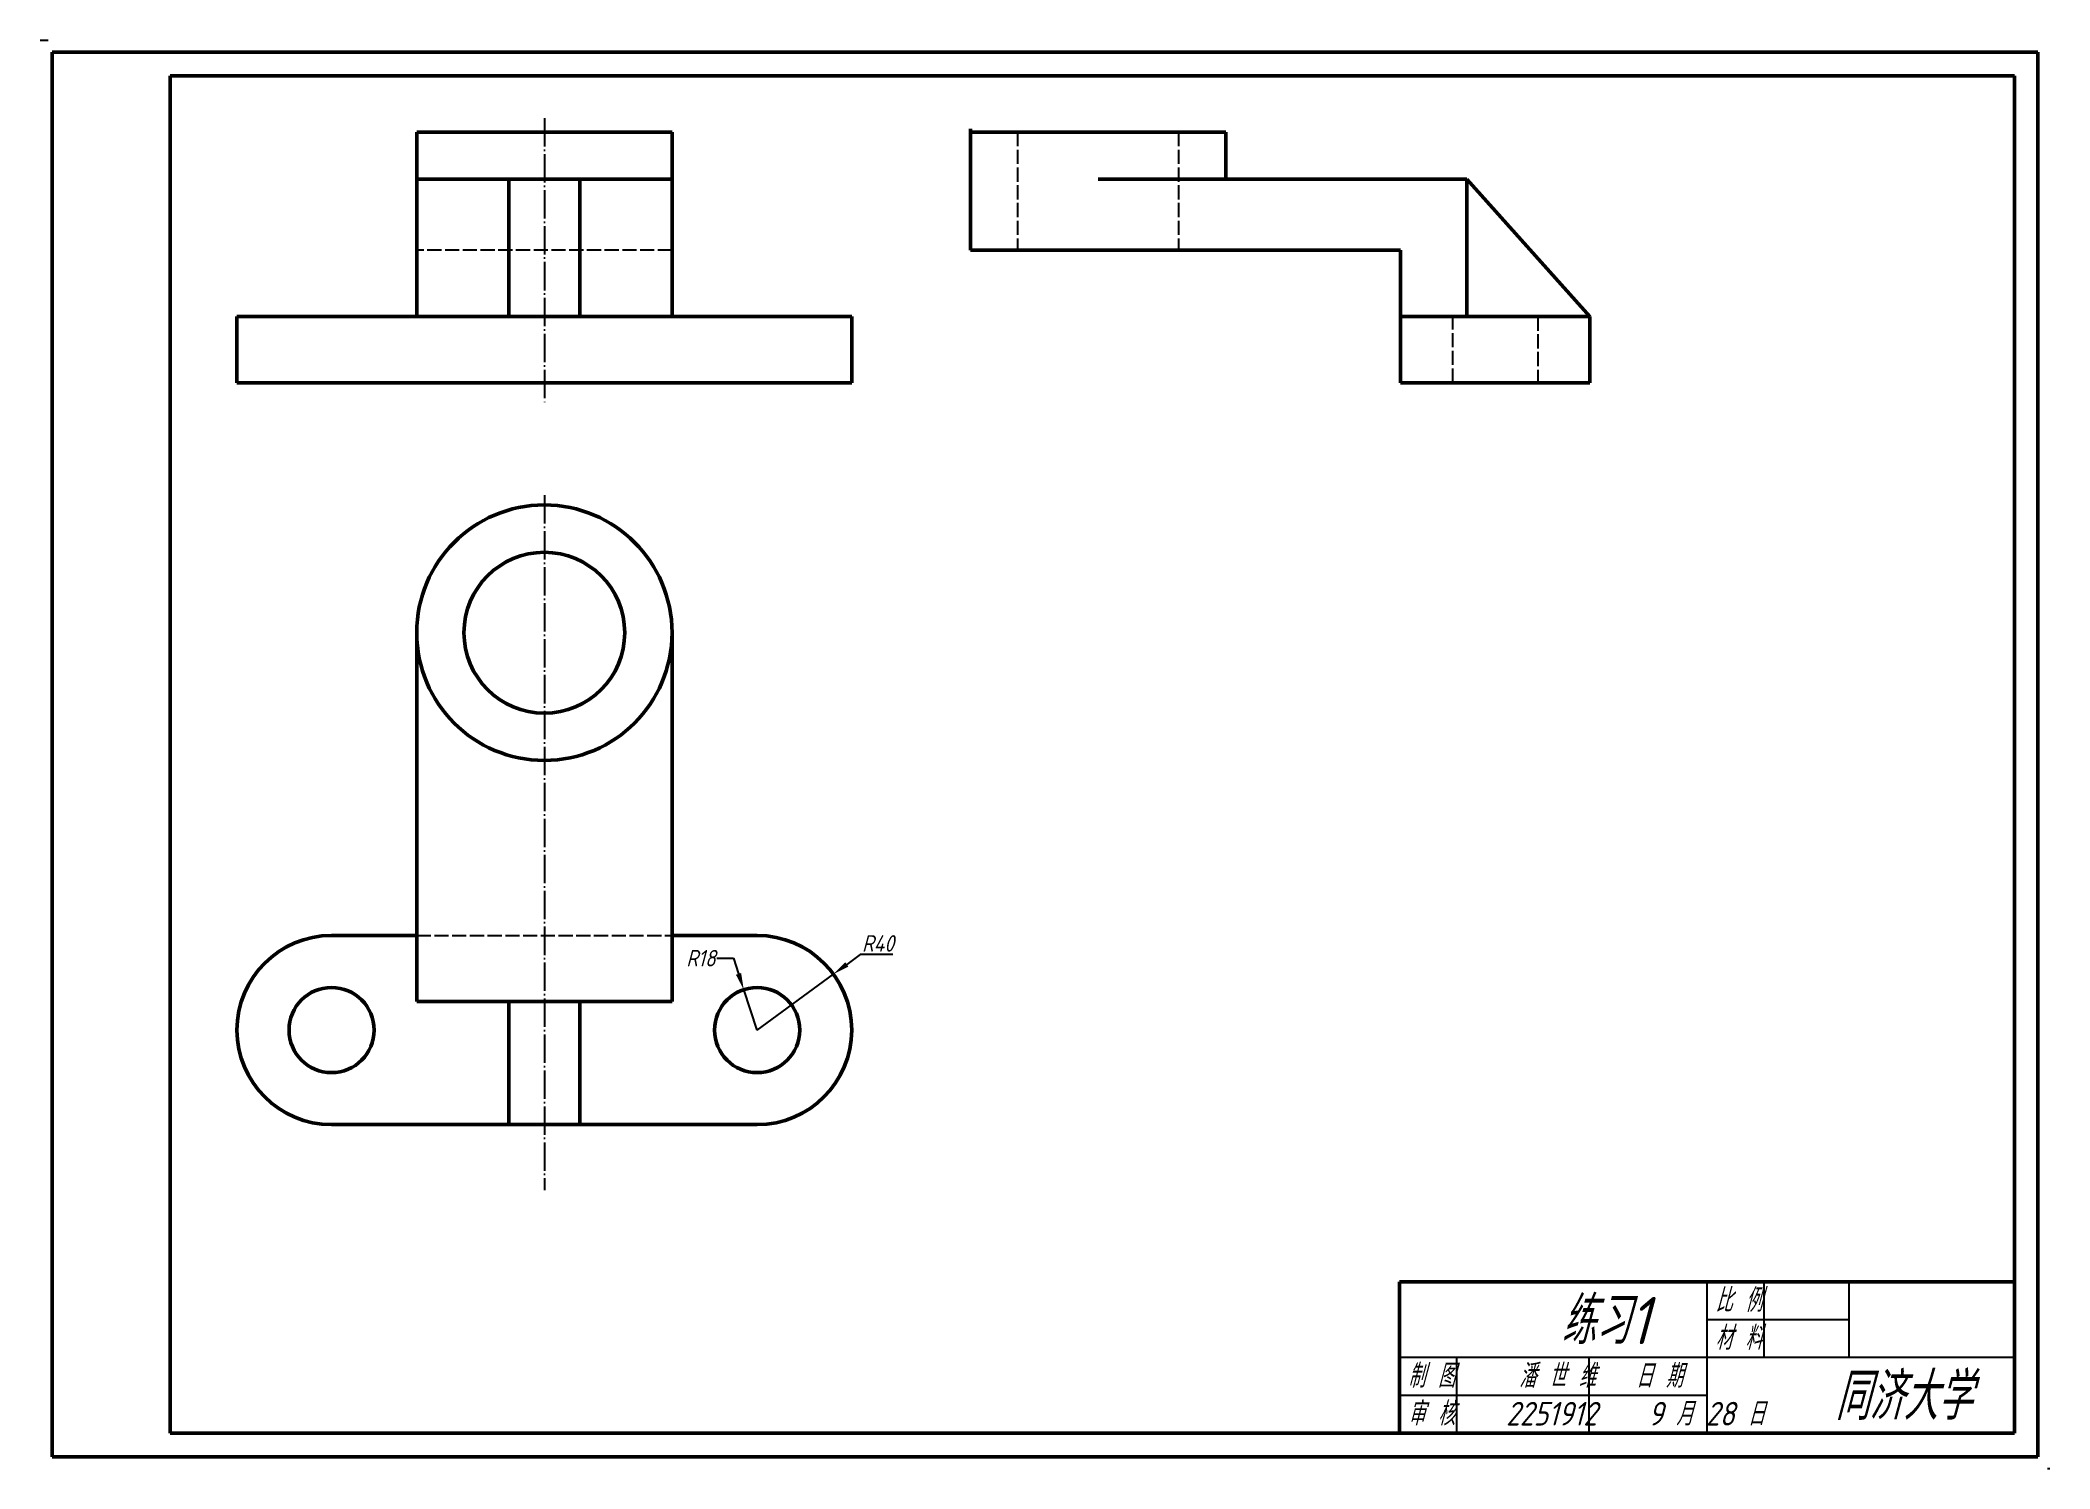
# Model space of a CAD drawing. Header units: millimetres. Extents: x -2 to 422, y -2 to 300.
import ezdxf

# ---------------------------------------------------------------- set-up
doc = ezdxf.new("R2010")
doc.units = ezdxf.units.MM
doc.header["$LTSCALE"] = 0.5
doc.linetypes.add('ACAD_ISO02W100', pattern=[15, 12, -3])
doc.linetypes.add('ACAD_ISO04W100', pattern=[30, 24, -3, 0, -3])
doc.layers.get('0').update_dxf_attribs({"plot": 0})
for name, color, linetype in [('点划线', 1, 'ACAD_ISO04W100'), ('细实线', 6, 'Continuous'), ('虚线', 5, 'ACAD_ISO02W100')]:
    doc.layers.add(name, color=color, linetype=linetype)
doc.layers.add('粗实线', color=7, linetype='Continuous', lineweight=50)
doc.styles.add('样式 1', font='gbeitc.shx', dxfattribs={"bigfont": 'gbcbig.shx'})
doc.dimstyles.new('副本 ISO-25', dxfattribs={"dimtxt": 3.5, "dimasz": 3.5, "dimexe": 1.25, "dimexo": 0, "dimtad": 1, "dimtih": 1, "dimtoh": 1, "dimlfac": 2, "dimtxsty": '样式 1', "dimcen": 0, "dimclrd": 256, "dimclre": 256, "dimclrt": 256, "dimadec": 0, "dimazin": 0, "dimtfac": 1, "dimtmove": 0, "dimatfit": 3, "dimfxl": 1, "dimlwd": -1, "dimlwe": -1, "dimarcsym": 0})

# ---------------------------------------------------------------- blocks, each defined once
blk = doc.blocks.new('*D2')
at = {"layer": 'Defpoints', "color": 0, "ltscale": 0.5, "transparency": 16777216}
for p in [(146.29, 98.79), (149.12, 90.25)]:
    blk.add_point(p, dxfattribs=at)
at = {"layer": '细实线', "ltscale": 0.5, "transparency": 16777216}
for p, q in [((140.59, 105.44), (144.09, 105.44)), ((144.09, 105.44), (145.19, 102.12)), ((149.12, 90.25), (146.29, 98.79))]:
    blk.add_line(p, q, dxfattribs=at)
blk.add_solid([(145.74, 102.3), (144.64, 101.93), (146.29, 98.79)], dxfattribs=at)
at = {"layer": '细实线', "ltscale": 0.5, "transparency": 16777216, "insert": (137.23, 105.44), "char_height": 3.5, "attachment_point": 5, "style": '样式 1'}
blk.add_mtext('R18', dxfattribs=at)
blk = doc.blocks.new('*D3')
at = {"layer": 'Defpoints', "color": 0, "ltscale": 0.5, "transparency": 16777216}
for p in [(165.26, 102.06), (149.12, 90.25)]:
    blk.add_point(p, dxfattribs=at)
at = {"layer": '细实线', "ltscale": 0.5, "transparency": 16777216}
for p, q in [((149.12, 90.25), (165.26, 102.06)), ((170.91, 106.19), (168.09, 104.12)), ((177.81, 106.19), (170.91, 106.19))]:
    blk.add_line(p, q, dxfattribs=at)
blk.add_solid([(167.74, 104.59), (168.43, 103.65), (165.26, 102.06)], dxfattribs=at)
at = {"layer": '细实线', "ltscale": 0.5, "transparency": 16777216, "insert": (174.67, 108.56), "char_height": 3.5, "attachment_point": 5, "style": '样式 1'}
blk.add_mtext('R40', dxfattribs=at)

msp = doc.modelspace()

# ---------------------------------------------------------------- linework, layer by layer
at = {"ltscale": 0.5}
for p, q in [((96.6197, 270.0925), (104.1197, 270.0925)), ((104.1197, 241.0925), (96.6197, 241.0925)), ((104.1197, 241.0925), (111.6197, 241.0925)), ((114.0876, 227.0925), (104.1197, 227.0925)), ((77.1197, 96.2495), (77.1197, 174.2495)), ((131.1197, 174.2495), (131.1197, 110.2495)), ((77.1197, 110.2495), (77.1197, 96.2495)), ((131.1197, 110.2495), (131.1197, 96.2495)), ((77.1197, 96.2495), (89.1197, 96.2495)), ((131.1197, 96.2495), (77.1197, 96.2495)), ((111.6197, 96.2495), (96.6197, 96.2495)), ((111.6197, 96.2495), (131.1197, 96.2495)), ((131.1197, 96.2495), (119.1197, 96.2495)), ((104.1197, 70.2495), (59.1197, 70.2495)), ((116.9815, 70.2495), (104.1197, 70.2495)), ((104.1197, 70.2495), (111.6197, 70.2495))]:
    msp.add_line(p, q, dxfattribs=at)
for radius in [27, 17]:
    msp.add_circle((104.1197, 174.2495), radius, dxfattribs=at)
at = {"layer": 'Defpoints', "ltscale": 0.5}
for p, q in [((-2.5, 299.5), (-0.7856, 299.5)), ((422.5, -2.5), (422.0297, -2.5))]:
    msp.add_line(p, q, dxfattribs=at)
at = {"layer": '点划线', "ltscale": 0.5}
for p, q in [((104.1197, 283.0161), (104.1197, 223.0161)), ((104.1197, 203.309), (104.1197, 56.4293))]:
    msp.add_line(p, q, dxfattribs=at)
at = {"layer": '粗实线'}
for p, q in [((420, 297), (0, 297)), ((0, 297), (0, 0)), ((420, 0), (420, 297)), ((415, 292), (25, 292)), ((25, 292), (25, 5)), ((415, 5), (415, 292)), ((415, 37), (285, 37)), ((285, 37), (285, 5)), ((25, 5), (415, 5)), ((0, 0), (420, 0))]:
    msp.add_line(p, q, dxfattribs=at)
at = {"layer": '粗实线', "ltscale": 0.5}
for p, q in [((194.215, 270.0925), (194.215, 280.7463)), ((77.1197, 270.0925), (77.1197, 280.0925)), ((77.1197, 280.0925), (104.1197, 280.0925)), ((131.1197, 280.0925), (104.1197, 280.0925)), ((131.1197, 270.0925), (131.1197, 280.0925)), ((194.215, 280.0925), (248.215, 280.0925)), ((248.215, 270.0925), (248.215, 280.0925)), ((104.1197, 270.0925), (77.1197, 270.0925)), ((77.1197, 270.0925), (77.1197, 241.0925)), ((96.6197, 241.0925), (96.6197, 270.0925)), ((104.1197, 270.0925), (131.1197, 270.0925)), ((111.6197, 241.0925), (111.6197, 270.0925)), ((131.1197, 270.0925), (131.1197, 241.0925)), ((194.215, 270.0925), (194.215, 255.0925)), ((221.215, 270.0925), (265.009, 270.0925)), ((299.215, 270.0925), (265.009, 270.0925)), ((299.215, 241.0925), (299.215, 270.0925)), ((299.215, 270.0925), (325.215, 241.0925)), ((285.215, 255.0925), (194.215, 255.0925)), ((285.215, 241.0925), (285.215, 255.0925)), ((39.1197, 227.0925), (39.1197, 241.0925)), ((39.1197, 241.0925), (104.1197, 241.0925)), ((169.1197, 241.0925), (104.1197, 241.0925)), ((169.1197, 227.0925), (169.1197, 241.0925)), ((285.215, 241.0925), (325.215, 241.0925)), ((285.215, 227.0925), (285.215, 241.0925)), ((325.215, 227.0925), (325.215, 241.0925)), ((104.1197, 227.0925), (39.1197, 227.0925)), ((104.1197, 227.0925), (169.1197, 227.0925)), ((285.215, 227.0925), (325.215, 227.0925)), ((77.1197, 96.2495), (77.1197, 174.2495)), ((131.1197, 174.2495), (131.1197, 96.2495)), ((77.1197, 110.2495), (59.1197, 110.2495)), ((149.1197, 110.2495), (131.1197, 110.2495)), ((131.1197, 110.2495), (149.1197, 110.2495)), ((131.1197, 96.2495), (77.1197, 96.2495)), ((96.6197, 96.2495), (96.6197, 70.2495)), ((111.6197, 70.2495), (111.6197, 96.2495)), ((59.1197, 70.2495), (149.1197, 70.2495))]:
    msp.add_line(p, q, dxfattribs=at)
for centre, radius in [((104.1197, 174.2495), 27), ((104.1197, 174.2495), 17), ((59.1197, 90.2495), 9), ((149.1197, 90.2495), 9)]:
    msp.add_circle(centre, radius, dxfattribs=at)
for centre, start, end in [((59.1197, 90.2495), 90, 270), ((149.1197, 90.2495), 270, 90)]:
    msp.add_arc(centre, 20, start, end, dxfattribs=at)
at = {"layer": '细实线'}
for p, q in [((415, 5), (415, 45)), ((350, 37), (350, 5)), ((362, 37), (362, 21)), ((380, 37), (380, 21)), ((380, 29), (350, 29)), ((415, 21), (285, 21)), ((297, 21), (297, 5)), ((325, 21), (325, 5)), ((350, 13), (285, 13))]:
    msp.add_line(p, q, dxfattribs=at)
at = {"layer": '虚线', "ltscale": 0.5}
for p, q in [((204.215, 280.0925), (204.215, 255.0925)), ((238.215, 280.0925), (238.215, 255.0925)), ((131.1197, 255.0925), (77.1197, 255.0925)), ((204.215, 255.0925), (207.215, 255.0925)), ((296.215, 227.0925), (296.215, 241.0925)), ((314.215, 241.0925), (314.215, 227.0925)), ((77.1197, 110.2495), (131.1197, 110.2495))]:
    msp.add_line(p, q, dxfattribs=at)

# ---------------------------------------------------------------- texts
at = {"layer": '细实线', "style": '样式 1'}
for s, height, p in [('    练习1', 10, (297.4204, 23.841)), ('比 例', 5, (351.7398, 30.6483)), ('材 料', 5, (351.7398, 22.6483)), ('制 图     潘 世 维 ', 5, (286.7398, 14.6483)), ('  日 期', 5, (329.4981, 14.6483)), ('    同济大学', 10, (355.3551, 7.841)), ('审 核    2251912    9 月 28 日', 5, (286.7398, 6.6483))]:
    msp.add_text(s, height=height, dxfattribs=at).set_placement(p)

# ---------------------------------------------------------------- dimensions: what is measured, and where the dimension line sits
at = {"layer": '细实线', "ltscale": 0.5}
for mpoint, picture, middle in [((165.2629, 102.0561), '*D3', (174.6735, 108.5634)), ((146.2906, 98.7933), '*D2', (137.2308, 105.4385))]:
    dim = msp.add_radius_dim(center=(149.1197, 90.2495), mpoint=mpoint, dimstyle='副本 ISO-25', dxfattribs=at)
    dim.commit()
    dim.dimension.update_dxf_attribs({"geometry": picture, "text_midpoint": middle})

doc.saveas('drawing.dxf')
